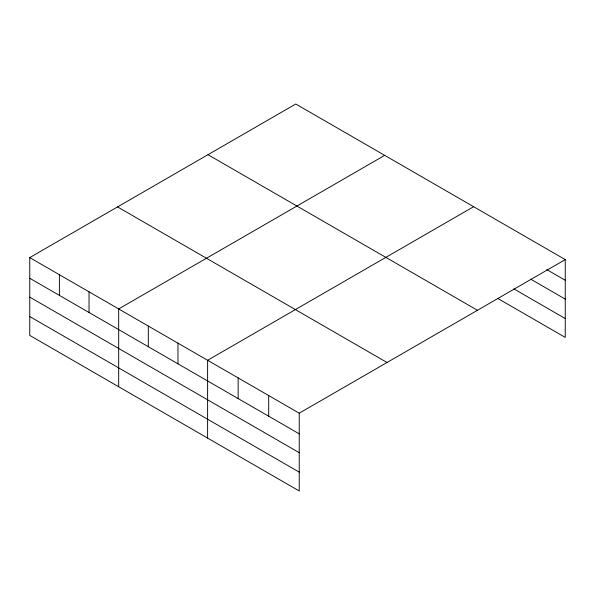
<?xml version="1.0" encoding="UTF-8"?>
<svg xmlns="http://www.w3.org/2000/svg" width="595" height="595" viewBox="0 0 595 595"><rect width="100%" height="100%" fill="white"/><g stroke="black" fill="none" stroke-linecap="round" stroke-linejoin="round"><path stroke-width="0.89" d="M29.75 257.598L299.233 413.183L299.233 490.987L29.75 335.401L29.75 257.598L295.767 104.013L565.25 259.599L565.25 337.402L497.74 298.422M384.697 155.355L118.68 308.939L118.68 386.743M473.627 206.696L207.61 360.28L207.61 438.091M299.233 413.183L565.25 259.599M546.768 269.587L565.25 280.26M530.688 279.159L565.25 299.114M513.812 288.85L565.25 318.548M207.982 154.693L477.465 310.278M117.535 206.911L387.018 362.496M29.75 278.259L299.233 433.844M29.75 297.113L299.233 452.698M29.75 316.547L299.233 472.132M268.687 395.549L268.687 416.21M238.149 377.914L238.149 398.576M177.965 343.166L177.965 363.828M148.319 326.053L148.319 346.714M89.034 291.825L89.034 312.487M59.396 274.712L59.396 295.373"/></g></svg>
